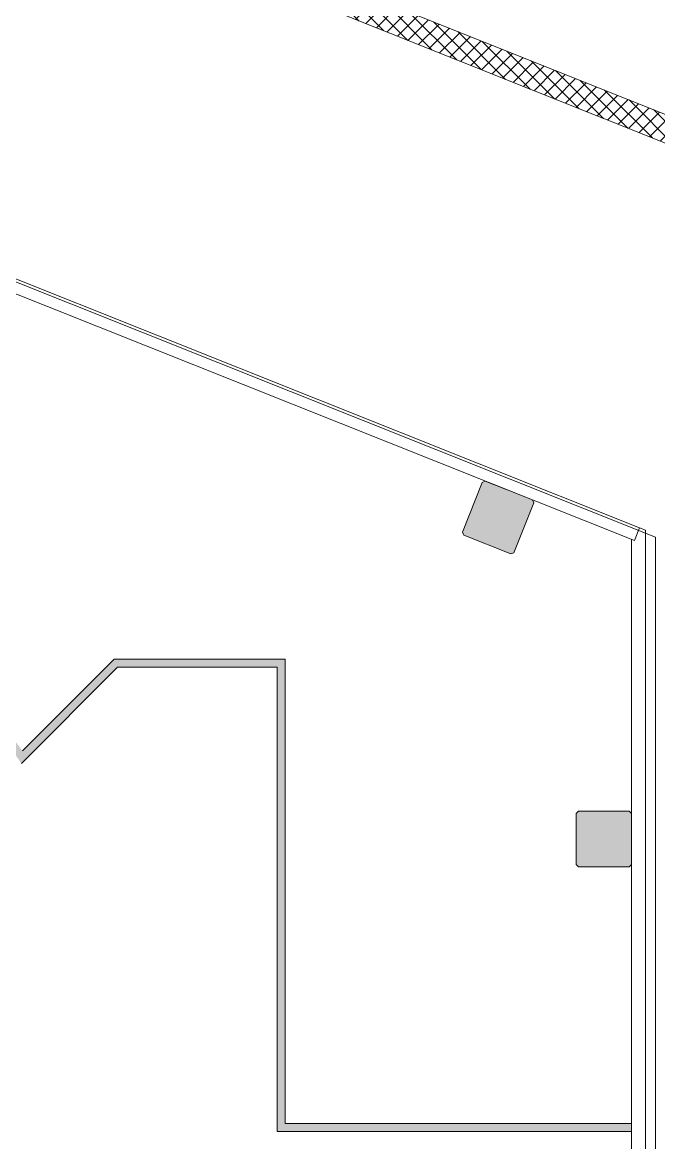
# Model space of a CAD drawing. Header units: inches. Extents: x -13 to 4331, y -638 to 2885.
# Drawn here: x 3809.4 to 4084.8, y 1554.8 to 2039.7 of the extents above; entities that cross this region are included whole.
import ezdxf

# ---------------------------------------------------------------- set-up
doc = ezdxf.new("R2010")
doc.units = ezdxf.units.IN
doc.header["$MEASUREMENT"] = 0
for name, color, linetype, lineweight in [('A-DETL-THIN', 151, 'Continuous', 9), ('A-WALL', 113, 'Continuous', 9), ('A-WALL-PATT', 111, 'Continuous', 13), ('A-WALL-PRHT', 7, 'Continuous', 9), ('Chevy Chase Pavilion_3rd Floor Base_dwg', 8, 'Continuous', 9), ('I-WALL', 2, 'Continuous', 13), ('NIC', 7, 'Continuous', 9), ('S-COLS', 52, 'Continuous', 13)]:
    doc.layers.add(name, color=color, linetype=linetype, lineweight=lineweight)

# ---------------------------------------------------------------- blocks, each defined once
blk = doc.blocks.new('Chevy Chase Pavilion_3rd Floor Base_dwg-5020009-FIRST FLOOR POWER _ SIGNAL')
at = {"layer": 'A-WALL-PATT', "lineweight": 9}
for points in [[(4020.93, 1809.61), (4022.23, 1810.17), (4030.77, 1831.73), (4030.21, 1833), (4009.76, 1841.13), (4008.46, 1840.57), (3999.91, 1819.01), (4000.47, 1817.72), (4019.51, 1810.17)], [(4050.14, 1674.24), (4072.14, 1674.24), (4073.14, 1675.24), (4073.14, 1697.24), (4072.14, 1698.24), (4050.14, 1698.24), (4049.14, 1697.24), (4049.14, 1675.24)]]:
    blk.add_hatch(color=7, dxfattribs=at).paths.add_polyline_path(points, flags=0)
at = {"layer": 'A-WALL-PRHT'}
h = blk.add_hatch(dxfattribs=at)
h.set_pattern_fill('FP_1', color=256, style=0, pattern_type=2)
h.set_pattern_definition([(45, (1809.372, -637.787), (-3.1819805, 3.1819805), []), (135, (1809.372, -637.787), (-3.1819805, -3.1819805), [])])
h.paths.add_polyline_path([(4259.5, -637.79), (4259.5, -637.79), (4259.5, 1931.22), (4259.64, 1931.31), (1910.48, 2868.64), (1809.37, 2615.1), (1820.11, 2610.82), (1916.94, 2853.62), (4248.08, 1923.48), (4248.08, -626.23), (4079.14, -626.23), (4079.14, -637.79), (4248.08, -637.79)], flags=0)
h.paths.add_polyline_path([(4259.5, -637.79), (4259.64, -637.79), (4259.64, -637.65), (4259.57, -637.72)], flags=0)
h.paths.add_polyline_path([(4259.64, 1931.17), (4259.64, 1931.31), (4259.55, 1931.26), (4259.64, 1931.17)], flags=0)
at = {"layer": 'A-WALL', "color": 7}
blk.add_line((4073.14, 1563.07), (4073.14, 1815.88), dxfattribs=at)
at = {"layer": 'A-WALL', "color": 7, "flags": 128}
blk.add_lwpolyline([(4076.58, 1820.97), (4079.14, 1819.95), (4079.14, -637.79), (3438.23, -637.79), (3430.06, -625.69), (4073.14, -625.69), (4073.14, 1559.57)], dxfattribs=at)
at = {"layer": 'A-WALL-PRHT', "flags": 128}
for points in [[(4079.14, -637.79), (4259.64, -637.79), (4259.64, 1931.31), (1910.48, 2868.64), (1809.37, 2615.1)], [(1820.11, 2610.82), (1916.94, 2853.62), (4248.08, 1923.48), (4248.08, -626.23), (4079.14, -626.23)]]:
    blk.add_lwpolyline(points, dxfattribs=at)
at = {"layer": 'NIC', "flags": 128}
blk.add_lwpolyline([(408.26, -637.79), (-13.37, -15.74), (1141.95, 2881.27), (1809.37, 2615.1), (1910.48, 2868.64), (4259.64, 1931.31), (4259.64, -637.79)], close=True, dxfattribs=at)
at = {"layer": 'S-COLS', "color": 7, "lineweight": 9, "flags": 128}
for points in [[(4019.22, 1837.38), (4009.76, 1841.13), (4008.46, 1840.57), (3999.91, 1819.01)], [(3999.91, 1819.01), (4000.47, 1817.72), (4020.93, 1809.61), (4022.23, 1810.17), (4030.77, 1831.73), (4030.22, 1833)]]:
    blk.add_lwpolyline(points, dxfattribs=at)
blk.add_lwpolyline([(4049.14, 1675.24), (4050.14, 1674.24), (4072.14, 1674.24), (4073.14, 1675.24), (4073.14, 1697.24), (4072.14, 1698.24), (4050.14, 1698.24), (4049.14, 1697.24)], close=True, dxfattribs=at)

msp = doc.modelspace()

# ---------------------------------------------------------------- hatches: boundary and pattern name
at = {"layer": 'A-WALL-PATT', "lineweight": 9}
for points in [[(3811.46, 1721.47), (3850.55, 1760.57), (3845.6, 1760.57), (3809.38, 1724.34)], [(3919.64, 1760.57), (3923.14, 1760.57), (3923.14, 1764.07), (3849.1, 1764.07), (3845.6, 1760.57), (3850.55, 1760.57)], [(3923.14, 1559.57), (3923.14, 1760.57), (3919.64, 1760.57), (3919.64, 1559.57)], [(3808.95, 1718.97), (3811.46, 1721.47), (3798.42, 1739.41), (3798.42, 1733.46), (3805.05, 1724.34)], [(3924.27, 1559.57), (4073.14, 1559.57), (4073.14, 1563.07), (3923.14, 1563.07), (3923.14, 1559.57)]]:
    msp.add_hatch(color=7, dxfattribs=at).paths.add_polyline_path(points, flags=0)

# ---------------------------------------------------------------- linework, layer by layer
at = {"layer": 'A-DETL-THIN'}
for p, q in [((4083.46, 1816.94), (3765.31, 1943.81)), ((4083.46, -637.79), (4083.46, 1816.94))]:
    msp.add_line(p, q, dxfattribs=at)
at = {"layer": 'A-WALL', "lineweight": 13}
for p, q in [((4076.58, 1820.97), (3771.79, 1942.51)), ((3769.57, 1936.94), (4074.36, 1815.4)), ((4074.36, 1815.4), (4076.58, 1820.97))]:
    msp.add_line(p, q, dxfattribs=at)
at = {"layer": 'I-WALL', "color": 8, "lineweight": 20}
for p, q in [((3808.95, 1718.97), (3850.55, 1760.57)), ((3849.1, 1764.07), (3809.38, 1724.34)), ((3923.14, 1764.07), (3849.1, 1764.07)), ((3850.55, 1760.57), (3919.64, 1760.57)), ((3919.64, 1760.57), (3919.64, 1559.57)), ((3923.14, 1563.07), (3923.14, 1764.07)), ((4073.14, 1563.07), (3923.14, 1563.07)), ((4073.14, 1559.57), (4073.14, 1563.07)), ((3919.64, 1559.57), (4073.14, 1559.57))]:
    msp.add_line(p, q, dxfattribs=at)

# ---------------------------------------------------------------- block references
at = {"layer": 'Chevy Chase Pavilion_3rd Floor Base_dwg', "color": 7}
msp.add_blockref('Chevy Chase Pavilion_3rd Floor Base_dwg-5020009-FIRST FLOOR POWER _ SIGNAL', (0, 0), dxfattribs=at)

doc.saveas('drawing.dxf')
